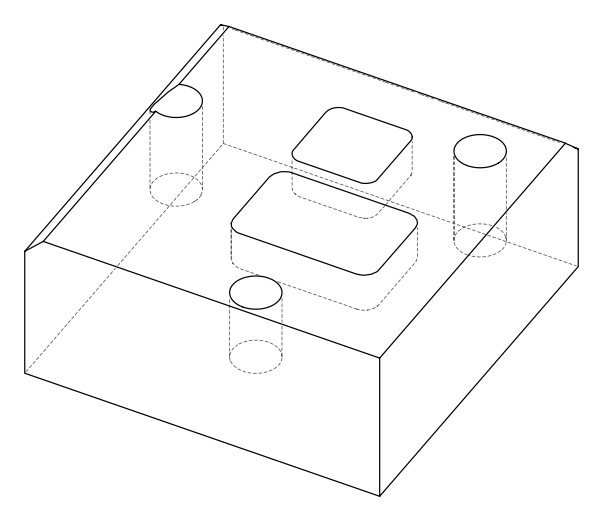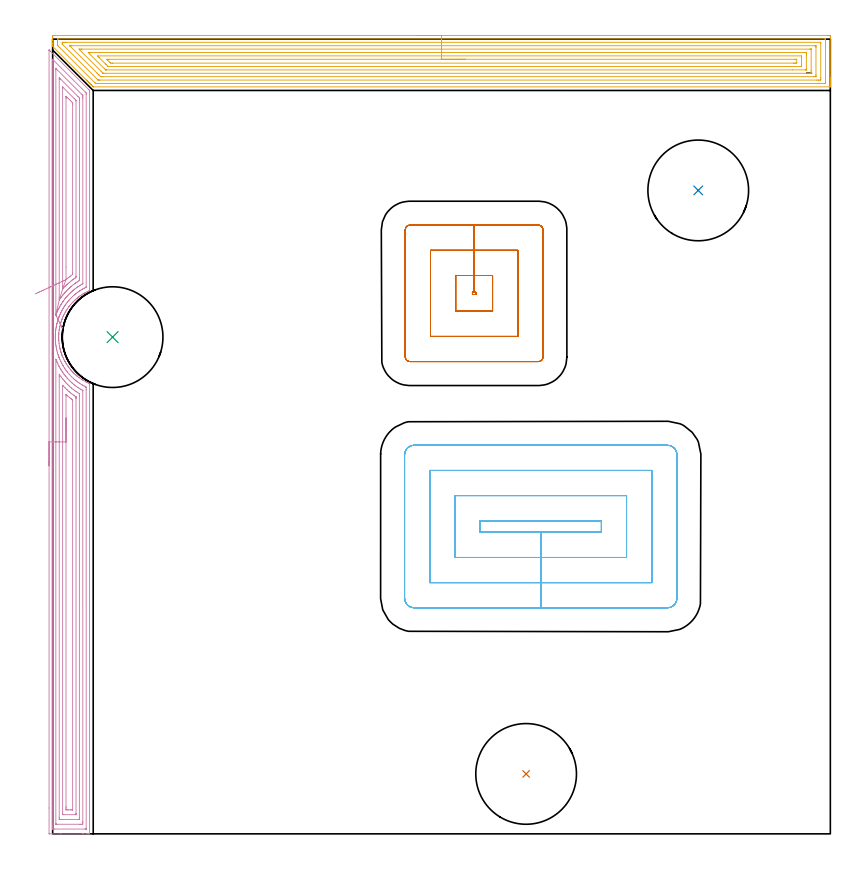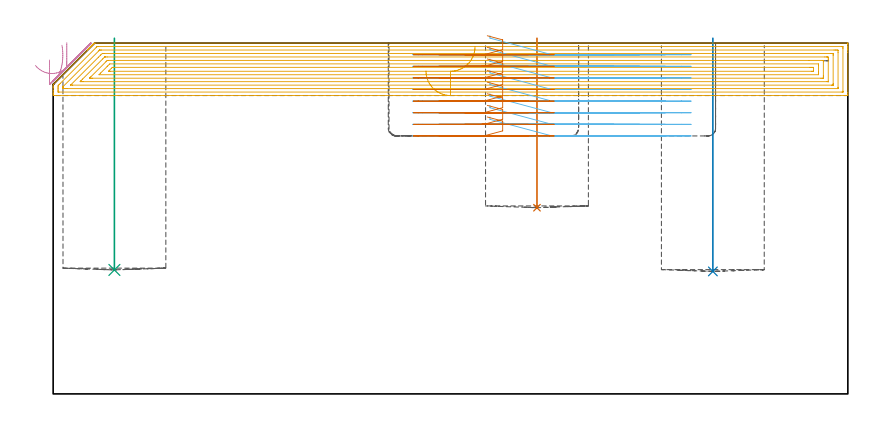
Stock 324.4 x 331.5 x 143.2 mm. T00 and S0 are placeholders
(PLAN: 7 operations, 2 tool changes, 62 min)
(1 INDEXABLE_INSERT_DRILL_BLIND_HOLE_FROM_SOLID | STEP1POCKET | NXT0302_036 | 0.28 min | 92387 mm3)
(2 INDEXABLE_INSERT_DRILL_BLIND_HOLE_FROM_SOLID_1 | STEP1POCKET_1 | NXT0302_036 | 0.38 min | 128392 mm3)
(3 INDEXABLE_INSERT_DRILL_BLIND_HOLE_FROM_SOLID_2 | STEP1POCKET_2 | NXT0302_036 | 0.38 min | 127568 mm3)
(4 AREA_MILL | FG_CHAMFER_SURFACE | UGT0205_001 | 15.07 min | 45269 mm3)
(5 AREA_MILL_1 | FG_CHAMFER_SURFACE_1 | UGT0205_001 | 20.67 min | 72187 mm3)
(6 MILL_RECTANGULAR_POCKET | POCKET_RECTANGULAR_STRAIGHT | UGT0201_095 | Follow Part, ap 5, ae 75% | 16.56 min | 437265 mm3)
(7 MILL_RECTANGULAR_POCKET_1 | POCKET_RECTANGULAR_STRAIGHT_1 | UGT0201_095 | Follow Part, ap 5, ae 75% | 8.64 min | 220318 mm3)
(TOOL NXT0302_036 | Index. Insert Drill 42mm [880-D4200L50-05] | D42 PA176 FL210 Z2)
(TOOL UGT0205_001 | Chamfer Mill 20 x 3 x 45 deg. | D20 FL50 Z2)
(TOOL UGT0201_095 | End mill 20 mm | D20 R3 FL38 Z4)
(OP 1 INDEXABLE_INSERT_DRILL_BLIND_HOLE_FROM_SOLID)
G17 G21 G94 G90
T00 M6
G54
G17 G0 G90 X197.5 Y25. S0 M3
G43 Z153.2 H1
G94 G81 G98 Z76. F250. R145.2
G80
M5
M2
(OP 2 INDEXABLE_INSERT_DRILL_BLIND_HOLE_FROM_SOLID_1)
G17 G21 G94 G90
T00 M6
G54
G17 G0 G90 X269.3 Y268.4 S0 M3
G43 Z153.2 H1
G94 G81 G98 Z50. F250. R145.2
G80
M5
M2
(OP 3 INDEXABLE_INSERT_DRILL_BLIND_HOLE_FROM_SOLID_2)
G17 G21 G94 G90
T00 M6
G54
G17 G0 G90 X25. Y207.2 S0 M3
G43 Z153.2 H1
G94 G81 G98 Z50.6 F250. R145.2
G80
M5
M2
(OP 4 AREA_MILL)
G17 G21 G94 G90
T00 M6
G54
G17 G0 G90 X-1.5 Y153.5 S1061 M3
G43 Z153.2 H0
Z136.3
G94 G1 Y153.538 Z135.429 F250.
Y153.652 Z134.564
Y153.841 Z133.712
Y154.103 Z132.88
Y154.437 Z132.074
Y154.84 Z131.3
Y155.308 Z130.564
Y155.84 Z129.872
Y156.429 Z129.229
Y157.072 Z128.64
Y157.764 Z128.109
Y158.5 Z127.64
Y159.274 Z127.237
Y160.08 Z126.903
Y160.912 Z126.641
Y161.764 Z126.452
Y162.628 Z126.338
Y163.5 Z126.3
Y326.724
X-1.498 Y326.988 Z126.302
X-1.496 Y326.99 Z126.303
X-1.488 Y326.988 Z126.312
X-1.344 Y326.844 Z126.456
X-1.009 Y326.511 Z126.787
X15.174 Y310.327 Z142.972
X15.351 Y310.15 Z143.149
X15.361 Y310.139 Z143.159
X15.397 Y310.1 Z143.188
X15.4 Y309.434 Z143.2
Y226.872
X15.395 Y226.582 Z143.191
X15.366 Y226.56 Z143.162
X15.351 Y226.553 Z143.147
X15.066 Y226.426 Z142.864
X14.909 Y226.355 Z142.705
X14.83 Y226.319 Z142.628
X14.61 Y226.221 Z142.409
X14.359 Y226.103 Z142.159
X13.732 Y225.778 Z141.527
X13.582 Y225.696 Z141.376
X13.39 Y225.591 Z141.189
X13.284 Y225.533 Z141.084
X13.14 Y225.453 Z140.936
X13.04 Y225.399 Z140.839
X12.85 Y225.294 Z140.649
X12.698 Y225.205 Z140.496
X12.655 Y225.178 Z140.454
X11.97 Y224.742 Z139.769
X11.376 Y224.343 Z139.175
X11.333 Y224.315 Z139.133
X11.077 Y224.126 Z138.874
X10.976 Y224.048 Z138.771
X10.782 Y223.901 Z138.577
X10.649 Y223.8 Z138.446
X10.582 Y223.748 Z138.38
X10.487 Y223.673 Z138.283
X10.355 Y223.571 Z138.155
X10.21 Y223.457 Z138.01
X10.045 Y223.315 Z137.841
X9.745 Y223.062 Z137.545
X9.33 Y222.696 Z137.129
X9.148 Y222.526 Z136.947
X8.452 Y221.841 Z136.248
X8.251 Y221.632 Z136.047
X7.571 Y220.88 Z135.369
X7.449 Y220.737 Z135.248
X7.087 Y220.293 Z134.886
X6.95 Y220.117 Z134.748
X6.733 Y219.843 Z134.533
X6.691 Y219.786 Z134.491
X6.101 Y218.949 Z133.9
X5.811 Y218.51 Z133.61
X5.528 Y218.054 Z133.327
X5.369 Y217.784 Z133.169
X5.267 Y217.609 Z133.065
X5.015 Y217.16 Z132.813
X4.959 Y217.054 Z132.756
X4.931 Y217.002 Z132.729
X4.718 Y216.576 Z132.518
X4.565 Y216.266 Z132.362
X4.517 Y216.161 Z132.313
X4.356 Y215.819 Z132.155
X4.158 Y215.371 Z131.957
X4.051 Y215.111 Z131.85
X4.002 Y214.982 Z131.8
X3.943 Y214.822 Z131.738
X3.862 Y214.61 Z131.658
X3.812 Y214.477 Z131.607
X3.778 Y214.376 Z131.572
X3.708 Y214.178 Z131.507
X3.623 Y213.93 Z131.421
X3.503 Y213.583 Z131.302
X3.413 Y213.282 Z131.212
X3.339 Y213.038 Z131.139
X3.237 Y212.688 Z131.032
X3.211 Y212.591 Z131.004
X3.172 Y212.456 Z130.968
X3.018 Y211.794 Z130.816
X2.96 Y211.508 Z130.76
X2.911 Y211.252 Z130.707
X2.872 Y211.059 Z130.67
X2.839 Y210.899 Z130.638
X2.756 Y210.36 Z130.552
X2.731 Y210.208 Z130.529
X2.699 Y210.005 Z130.497
X2.597 Y209.111 Z130.394
X2.564 Y208.575 Z130.351
X2.545 Y208.339 Z130.339
X2.536 Y208.217 Z130.332
X2.535 Y208.179 Z130.331
X2.529 Y207.907 Z130.32
X2.525 Y207.682 Z130.31
X2.511 Y207.322 Z130.304
X2.513 Y207.188 Z130.306
X2.515 Y207.124 Z130.304
X2.517 Y207.044 Z130.303
X2.521 Y206.789 Z130.308
X2.523 Y206.63 Z130.314
X2.525 Y206.428 Z130.321
X2.55 Y206.034 Z130.341
X2.56 Y205.897 Z130.347
X2.578 Y205.534 Z130.374
X2.666 Y204.639 Z130.463
X2.798 Y203.745 Z130.595
X2.967 Y202.851 Z130.764
X3.086 Y202.327 Z130.881
X3.108 Y202.223 Z130.906
X3.118 Y202.175 Z130.917
X3.167 Y201.956 Z130.967
X3.43 Y201.062 Z131.226
X3.455 Y200.988 Z131.249
X3.53 Y200.751 Z131.327
X3.599 Y200.541 Z131.395
X3.671 Y200.317 Z131.468
X3.719 Y200.168 Z131.517
X3.881 Y199.727 Z131.677
X3.912 Y199.649 Z131.707
X3.989 Y199.447 Z131.788
X4.002 Y199.411 Z131.802
X4.058 Y199.273 Z131.855
X4.331 Y198.654 Z132.13
X4.454 Y198.379 Z132.251
X4.601 Y198.074 Z132.4
X4.887 Y197.485 Z132.685
X4.922 Y197.417 Z132.719
X4.932 Y197.398 Z132.729
X5.102 Y197.091 Z132.902
X5.169 Y196.971 Z132.969
X5.383 Y196.59 Z133.181
X5.593 Y196.238 Z133.392
X5.812 Y195.888 Z133.609
X5.937 Y195.696 Z133.734
X6.361 Y195.085 Z134.158
X6.555 Y194.802 Z134.355
X6.655 Y194.668 Z134.452
X6.691 Y194.618 Z134.489
X6.979 Y194.25 Z134.778
X7.249 Y193.907 Z135.047
X7.57 Y193.521 Z135.369
X7.677 Y193.401 Z135.477
X7.7 Y193.374 Z135.5
X7.834 Y193.225 Z135.63
X8.033 Y193. Z135.832
X8.129 Y192.9 Z135.925
X8.217 Y192.806 Z136.016
X8.342 Y192.673 Z136.141
X8.424 Y192.589 Z136.22
X8.451 Y192.559 Z136.248
X8.501 Y192.508 Z136.3
X8.641 Y192.368 Z136.44
X8.719 Y192.291 Z136.515
X8.798 Y192.211 Z136.596
X8.89 Y192.119 Z136.688
X9.33 Y191.707 Z137.129
X9.433 Y191.616 Z137.231
X9.603 Y191.466 Z137.399
X9.767 Y191.318 Z137.567
X9.873 Y191.224 Z137.672
X9.927 Y191.18 Z137.726
X10.045 Y191.084 Z137.841
X10.121 Y191.021 Z137.92
X10.21 Y190.947 Z138.009
X10.998 Y190.33 Z138.798
X11.09 Y190.264 Z138.889
X11.97 Y189.655 Z139.769
X12.19 Y189.511 Z139.989
X12.305 Y189.436 Z140.104
X12.576 Y189.268 Z140.376
X12.85 Y189.107 Z140.649
X13.73 Y188.616 Z141.53
X13.87 Y188.541 Z141.669
X14.024 Y188.464 Z141.824
X14.239 Y188.357 Z142.038
X14.467 Y188.249 Z142.264
X14.61 Y188.18 Z142.409
X14.909 Y188.046 Z142.709
X15.201 Y187.915 Z142.997
X15.387 Y187.822 Z143.176
X15.395 Y187.748 Z143.185
X15.398 Y187.252 Z143.196
X15.4 Y0.161 Z143.2
X15.397 Y0.009 Z143.188
X15.383 Y0.007 Z143.174
X15.046 Y0. Z142.846
X14.661 Z142.46
X14.024 Z141.819
X12.822 Z140.619
X12.256 Z140.05
X3.413 Z131.21
X-1.292 Y0.001 Z126.505
X-1.492 Y0.01 Z126.306
X-1.499 Y0.209 Z126.299
X-1.5 Y10.788 Z126.3
Y163.5
X-0.086 Z127.714
Y322.823
X-0.083 Y323.002 Z127.717
X-0.081 Y323.09 Z127.719
X-0.079 Y323.117 Z127.721
X-0.054 Y323.095 Z127.746
X0.026 Y323.02 Z127.826
X0.227 Y322.823 Z128.027
X13.616 Y309.434 Z141.416
X13.775 Y309.271 Z141.575
X13.903 Y309.138 Z141.703
X13.979 Y309.056 Z141.779
X13.986 Y308.542 Z141.786
X13.985 Y228.25 Z141.785
X13.979 Y228.057 Z141.779
X13.93 Y228.02 Z141.73
X13.735 Y227.914 Z141.535
X13.539 Y227.809 Z141.339
X13.14 Y227.596 Z140.94
X12.96 Y227.5 Z140.76
X12.628 Y227.318 Z140.428
X12.39 Y227.183 Z140.19
X12.256 Y227.104 Z140.056
X11.839 Y226.846 Z139.639
X11.372 Y226.552 Z139.172
X11.295 Y226.503 Z139.095
X11.18 Y226.426 Z138.98
X10.77 Y226.141 Z138.57
X10.487 Y225.94 Z138.287
X10.254 Y225.768 Z138.054
X9.943 Y225.533 Z137.743
X9.752 Y225.383 Z137.552
X9.603 Y225.262 Z137.403
X9.266 Y224.981 Z137.066
X8.864 Y224.641 Z136.664
X8.786 Y224.572 Z136.586
X8.719 Y224.51 Z136.519
X8.327 Y224.143 Z136.127
X7.86 Y223.696 Z135.66
X7.834 Y223.67 Z135.634
X7.437 Y223.257 Z135.237
X7.061 Y222.856 Z134.861
X7.008 Y222.797 Z134.808
X6.95 Y222.731 Z134.75
X6.595 Y222.322 Z134.395
X6.293 Y221.963 Z134.093
X6.19 Y221.837 Z133.99
X6.066 Y221.68 Z133.866
X5.803 Y221.336 Z133.603
X5.604 Y221.07 Z133.404
X5.427 Y220.823 Z133.227
X5.181 Y220.475 Z132.981
X5.061 Y220.299 Z132.861
X4.98 Y220.178 Z132.78
X4.713 Y219.758 Z132.513
X4.418 Y219.285 Z132.218
X4.297 Y219.084 Z132.097
X4.047 Y218.645 Z131.847
X3.908 Y218.393 Z131.708
X3.738 Y218.065 Z131.538
X3.45 Y217.5 Z131.25
X3.413 Y217.425 Z131.213
X3.157 Y216.866 Z130.957
X3.042 Y216.608 Z130.842
X2.888 Y216.244 Z130.688
X2.676 Y215.715 Z130.476
X2.651 Y215.653 Z130.451
X2.635 Y215.608 Z130.435
X2.529 Y215.319 Z130.329
X2.402 Y214.951 Z130.202
X2.359 Y214.822 Z130.159
X2.183 Y214.279 Z129.983
X2.076 Y213.93 Z129.876
X1.977 Y213.594 Z129.777
X1.821 Y213.037 Z129.621
X1.8 Y212.959 Z129.6
X1.785 Y212.895 Z129.585
X1.644 Y212.276 Z129.444
X1.622 Y212.167 Z129.422
X1.618 Y212.145 Z129.418
X1.479 Y211.419 Z129.279
X1.45 Y211.252 Z129.25
X1.356 Y210.651 Z129.156
X1.313 Y210.36 Z129.113
X1.254 Y209.861 Z129.054
X1.211 Y209.467 Z129.011
X1.177 Y209.047 Z128.977
X1.144 Y208.575 Z128.944
X1.125 Y208.206 Z128.925
X1.108 Y207.682 Z128.908
X1.1 Y207.339 Z128.9
X1.107 Y206.789 Z128.907
X1.115 Y206.431 Z128.915
X1.141 Y205.897 Z128.941
X1.166 Y205.487 Z128.966
X1.207 Y205.004 Z129.007
X1.257 Y204.502 Z129.057
X1.305 Y204.112 Z129.105
X1.397 Y203.468 Z129.197
X1.439 Y203.219 Z129.239
X1.591 Y202.38 Z129.391
X1.602 Y202.327 Z129.402
X1.644 Y202.13 Z129.444
X1.808 Y201.434 Z129.608
X1.961 Y200.861 Z129.761
X2. Y200.721 Z129.8
X2.053 Y200.541 Z129.853
X2.237 Y199.943 Z130.037
X2.334 Y199.649 Z130.134
X2.529 Y199.072 Z130.329
X2.612 Y198.84 Z130.412
X2.625 Y198.805 Z130.425
X2.643 Y198.756 Z130.443
X2.72 Y198.563 Z130.52
X3.02 Y197.864 Z130.82
X3.428 Y196.956 Z131.228
X3.874 Y196.079 Z131.674
X4.297 Y195.311 Z132.097
X4.37 Y195.186 Z132.17
X4.481 Y195. Z132.281
X4.936 Y194.293 Z132.736
X5.181 Y193.934 Z132.981
X5.556 Y193.401 Z133.356
X6.066 Y192.725 Z133.866
X6.159 Y192.603 Z133.959
X6.186 Y192.569 Z133.986
X6.235 Y192.508 Z134.035
X6.95 Y191.663 Z134.75
X6.972 Y191.638 Z134.772
X6.992 Y191.616 Z134.792
X7.834 Y190.725 Z135.634
X8.738 Y189.871 Z136.538
X8.784 Y189.831 Z136.584
X9.225 Y189.455 Z137.025
X9.603 Y189.145 Z137.403
X9.861 Y188.938 Z137.661
X10.487 Y188.465 Z138.287
X11.079 Y188.046 Z138.879
X11.253 Y187.926 Z139.053
X11.372 Y187.848 Z139.172
X11.919 Y187.493 Z139.719
X12.256 Y187.295 Z140.056
X12.501 Y187.153 Z140.301
X13.14 Y186.805 Z140.94
X13.861 Y186.425 Z141.661
X13.921 Y186.387 Z141.721
X13.976 Y186.309 Z141.776
X13.977 Y186.26 Z141.777
X13.983 Y185.41 Z141.783
X13.985 Y2.179 Z141.785
X13.984 Y2.072 Z141.784
X13.981 Y2.02 Z141.781
X13.98 Y2.014 Z141.78
X13.968 Y2.01 Z141.768
X13.917 Y2.006 Z141.717
X13.528 Y2.001 Z141.328
X0.76 Y2. Z128.56
X0.263 Y2.001 Z128.063
X0.034 Y2.006 Z127.834
X-0.067 Y2.01 Z127.733
X-0.084 Y2.351 Z127.716
X-0.085 Y2.392 Z127.715
X-0.086 Y3.246 Z127.714
Y163.5
X1.329 Z129.129
Y197.9
X1.33 Y197.934 Z129.13
X1.332 Y197.96 Z129.132
X1.333 Y197.962 Z129.133
X1.337 Y197.956 Z129.137
X1.363 Y197.898 Z129.163
X1.377 Y197.864 Z129.177
X1.644 Y197.207 Z129.444
X1.743 Y196.971 Z129.543
X1.818 Y196.796 Z129.618
X2.152 Y196.079 Z129.952
X2.529 Y195.291 Z130.329
X2.58 Y195.186 Z130.38
X2.634 Y195.08 Z130.434
X3.07 Y194.293 Z130.87
X3.413 Y193.703 Z131.213
X3.598 Y193.401 Z131.398
X3.924 Y192.885 Z131.724
X4.185 Y192.508 Z131.985
X4.297 Y192.349 Z132.097
X4.602 Y191.925 Z132.402
X4.834 Y191.616 Z132.634
X5.181 Y191.169 Z132.981
X5.547 Y190.723 Z133.347
X6.066 Y190.114 Z133.866
X6.324 Y189.831 Z134.124
X6.95 Y189.174 Z134.75
X7.184 Y188.938 Z134.984
X7.834 Y188.327 Z135.634
X8.144 Y188.046 Z135.944
X8.719 Y187.56 Z136.519
X9.225 Y187.153 Z137.025
X9.603 Y186.868 Z137.403
X10.441 Y186.26 Z138.241
X10.487 Y186.228 Z138.287
X10.589 Y186.158 Z138.389
X11.372 Y185.658 Z139.172
X11.852 Y185.368 Z139.652
X12.256 Y185.138 Z140.056
X12.44 Y185.032 Z140.24
X12.549 Y184.966 Z140.349
X12.56 Y184.958 Z140.36
X12.563 Y184.936 Z140.363
X12.566 Y184.881 Z140.366
X12.568 Y184.791 Z140.368
X12.571 Y5.07 Z140.371
X12.57 Y4.752 Z140.37
X12.566 Y4.177 Z140.366
X12.564 Y4.027 Z140.364
X12.423 Y4.009 Z140.223
X12.256 Y4.005 Z140.056
X11.547 Y4. Z139.347
X11.372 Z139.172
X1.82 Z129.62
X1.644 Y4.002 Z129.444
X1.469 Y4.005 Z129.269
X1.353 Y4.01 Z129.153
X1.335 Y4.018 Z129.135
X1.333 Y4.034 Z129.133
X1.33 Y4.071 Z129.13
X1.329 Y4.177 Z129.129
Y163.5
X2.743 Z130.543
Y190.723
X2.746 Y191.396 Z130.546
X2.75 Y191.616 Z130.55
X2.756 Y191.716 Z130.556
X3.516 Y190.619 Z131.316
X4.118 Y189.831 Z131.918
X4.297 Y189.605 Z132.097
X4.851 Y188.938 Z132.651
X5.181 Y188.553 Z132.981
X5.651 Y188.046 Z133.451
X6.066 Y187.612 Z133.866
X6.529 Y187.153 Z134.329
X6.95 Y186.757 Z134.75
X7.499 Y186.26 Z135.299
X7.834 Y185.978 Z135.634
X8.582 Y185.368 Z136.382
X8.719 Y185.263 Z136.519
X9.123 Y184.96 Z136.923
X9.603 Y184.619 Z137.403
X9.807 Y184.475 Z137.607
X10.487 Y184.022 Z138.287
X11.148 Y183.583 Z138.948
X11.153 Y182.911 Z138.953
X11.154 Y182.69 Z138.954
X11.157 Y6.855 Z138.957
X11.156 Y6.18 Z138.956
X11.153 Y6.082 Z138.953
X11.15 Y6.026 Z138.95
X11.144 Y6.01 Z138.944
X11.122 Y6.008 Z138.922
X10.911 Y6.004 Z138.711
X10.487 Y6. Z138.287
X10.45 Z138.25
X3.375 Z131.175
X2.98 Y6.006 Z130.78
X2.783 Y6.01 Z130.583
X2.749 Y6.018 Z130.549
X2.747 Y6.051 Z130.547
X2.745 Y6.107 Z130.545
X2.743 Y6.639 Z130.543
Y6.855
Y163.5
X4.157 Z131.957
Y186.543
X4.16 Y186.826 Z131.96
X4.164 Y187.015 Z131.964
X4.168 Y187.121 Z131.968
X4.191 Y187.097 Z131.991
X4.297 Y186.984 Z132.097
X4.975 Y186.26 Z132.775
X5.181 Y186.05 Z132.981
X5.869 Y185.368 Z133.669
X6.066 Y185.184 Z133.866
X6.848 Y184.475 Z134.648
X6.95 Y184.389 Z134.75
X7.429 Y183.992 Z135.229
X7.834 Y183.668 Z135.634
X7.943 Y183.583 Z135.743
X8.719 Y183.016 Z136.519
X9.172 Y182.69 Z136.972
X9.603 Y182.397 Z137.403
X9.679 Y182.342 Z137.479
X9.718 Y182.312 Z137.518
X9.733 Y182.289 Z137.533
X9.735 Y182.214 Z137.535
X9.739 Y181.936 Z137.539
X9.74 Y181.798 Z137.54
Y181.659
X9.743 Y8.499 Z137.543
X9.741 Y8.357 Z137.541
X9.737 Y8.075 Z137.537
X9.735 Y8.009 Z137.535
X9.721 Y8.006 Z137.521
X9.682 Y8.003 Z137.482
X9.603 Y8.001 Z137.403
X9.353 Y8. Z137.153
X4.297 Y8.001 Z132.097
X4.207 Y8.003 Z132.007
X4.181 Y8.006 Z131.981
X4.171 Y8.009 Z131.971
X4.164 Y8.029 Z131.964
X4.161 Y8.216 Z131.961
X4.158 Y8.499 Z131.958
X4.157 Y163.5 Z131.957
X5.571 Z133.371
Y182.69
X5.573 Y183.188 Z133.373
X5.575 Y183.221 Z133.375
X5.576 Y183.227 Z133.376
X5.609 Y183.204 Z133.409
X6.203 Y182.69 Z134.003
X6.95 Y182.084 Z134.75
X7.31 Y181.798 Z135.11
X7.834 Y181.406 Z135.634
X8.12 Y181.193 Z135.92
X8.301 Y181.055 Z136.101
X8.32 Y181.038 Z136.12
X8.322 Y181.019 Z136.122
X8.325 Y180.976 Z136.125
X8.326 Y180.905 Z136.126
X8.328 Y10.176 Z136.128
X8.327 Y10.051 Z136.127
X8.325 Y10.021 Z136.125
X8.322 Y10.012 Z136.122
X8.314 Y10.009 Z136.114
X8.253 Y10.002 Z136.053
X7.834 Y10.001 Z135.634
X7.371 Y10. Z135.171
X6.487 Z134.287
X6.066 Y10.001 Z133.866
X5.599 Y10.004 Z133.399
X5.58 Y10.01 Z133.38
X5.577 Y10.026 Z133.377
X5.573 Y10.425 Z133.373
X5.571 Y10.924 Z133.371
Y11.318
Y163.5
Y164.372 Z133.409
Y165.236 Z133.523
Y166.088 Z133.712
Y166.92 Z133.974
Y167.726 Z134.308
Y168.5 Z134.711
Y169.236 Z135.18
Y169.928 Z135.711
Y170.571 Z136.3
Y171.16 Z136.943
Y171.692 Z137.635
Y172.16 Z138.371
Y172.563 Z139.145
Y172.897 Z139.951
Y173.159 Z140.783
Y173.348 Z141.635
Y173.462 Z142.5
Y173.5 Z143.371
G0 X3.588 Y211.781 Z142.3
G1 X3.725 Y211.499 Z141.486
X3.831 Y211.281 Z140.648
X3.904 Y211.13 Z139.792
X3.944 Y211.047 Z138.924
X3.952 Y211.032 Z138.052
X3.926 Y211.086 Z137.182
X3.867 Y211.207 Z136.32
X3.775 Y211.396 Z135.473
X3.652 Y211.65 Z134.648
X3.497 Y211.968 Z133.85
X3.313 Y212.348 Z133.087
X3.101 Y212.786 Z132.362
X2.861 Y213.279 Z131.684
X2.597 Y213.823 Z131.055
X2.31 Y214.414 Z130.482
X2.002 Y215.049 Z129.968
X1.676 Y215.721 Z129.517
X1.334 Y216.426 Z129.134
X1.332 Y216.429 Z129.132
X1.33 Y216.501 Z129.13
X1.329 Y216.608 Z129.129
Y216.666
Y318.678
X1.333 Y319.252 Z129.133
Y319.253
X1.344 Y319.252 Z129.144
X1.644 Y318.955 Z129.444
X12.256 Y308.345 Z140.056
X12.428 Y308.17 Z140.228
X12.513 Y308.081 Z140.313
X12.553 Y308.036 Z140.353
X12.565 Y308.007 Z140.365
X12.566 Y307.967 Z140.366
X12.57 Y307.649 Z140.37
X12.571 Y307.331 Z140.371
Y306.757
Y229.678
X12.569 Y229.571 Z140.369
X12.566 Y229.487 Z140.366
X12.563 Y229.439 Z140.363
X12.156 Y229.205 Z139.956
X11.974 Y229.103 Z139.774
X11.595 Y228.878 Z139.395
X11.372 Y228.741 Z139.172
X11.048 Y228.537 Z138.848
X10.541 Y228.211 Z138.341
X10.509 Y228.189 Z138.309
X10.487 Y228.174 Z138.287
X9.989 Y227.822 Z137.789
X9.603 Y227.543 Z137.403
X9.475 Y227.448 Z137.275
X9.304 Y227.318 Z137.104
X8.977 Y227.057 Z136.777
X8.719 Y226.848 Z136.519
X8.49 Y226.657 Z136.29
X8.218 Y226.426 Z136.018
X8.014 Y226.245 Z135.814
X7.834 Y226.082 Z135.634
X7.552 Y225.818 Z135.352
X7.253 Y225.533 Z135.053
X7.1 Y225.382 Z134.9
X6.95 Y225.232 Z134.75
X6.661 Y224.933 Z134.461
X6.383 Y224.641 Z134.183
X6.23 Y224.474 Z134.03
X6.066 Y224.291 Z133.866
X5.813 Y224.003 Z133.613
X5.593 Y223.748 Z133.393
X5.406 Y223.521 Z133.206
X5.181 Y223.244 Z132.981
X5.011 Y223.028 Z132.811
X4.878 Y222.856 Z132.678
X4.631 Y222.518 Z132.431
X4.297 Y222.055 Z132.097
X4.259 Y222.001 Z132.059
X4.233 Y221.963 Z132.033
X3.903 Y221.468 Z131.703
X3.64 Y221.07 Z131.44
X3.552 Y220.93 Z131.352
X3.413 Y220.704 Z131.213
X3.218 Y220.375 Z131.018
X3.104 Y220.178 Z130.904
X2.897 Y219.806 Z130.697
X2.611 Y219.285 Z130.411
X2.582 Y219.231 Z130.382
X2.529 Y219.125 Z130.329
X2.289 Y218.635 Z130.089
X2.173 Y218.393 Z129.973
X2.005 Y218.028 Z129.805
X1.767 Y217.5 Z129.567
X1.73 Y217.414 Z129.53
X1.644 Y217.21 Z129.444
X1.353 Y216.464 Z129.153
X1.336 Y216.428 Z129.136
X1.334 Y216.426 Z129.134
X2.768 Y222.703 Z130.568
X2.75 Y222.856 Z130.55
X2.747 Y223.067 Z130.547
X2.743 Y223.531 Z130.543
Y223.748
Y314.79
X2.747 Y315.317 Z130.547
X2.75 Y315.372 Z130.55
X2.754 Y315.386 Z130.554
X2.794 Y315.349 Z130.594
X2.982 Y315.166 Z130.782
X3.362 Y314.79 Z131.162
X10.502 Y307.649 Z138.302
X11.15 Y306.98 Z138.95
X11.153 Y306.757 Z138.953
X11.157 Y306.081 Z138.957
Y231.781
X11.156 Y231.106 Z138.956
X11.153 Y230.889 Z138.953
X11.15 Y230.81 Z138.95
X11.066 Y230.75 Z138.866
X10.937 Y230.663 Z138.737
X10.258 Y230.227 Z138.058
X9.904 Y229.996 Z137.704
X9.725 Y229.873 Z137.525
X9.603 Y229.788 Z137.403
X9.207 Y229.503 Z137.007
X8.664 Y229.103 Z136.464
X8.202 Y228.732 Z136.002
X7.834 Y228.433 Z135.634
X7.714 Y228.333 Z135.514
X7.571 Y228.211 Z135.371
X7.241 Y227.918 Z135.041
X6.95 Y227.656 Z134.75
X6.776 Y227.494 Z134.576
X6.591 Y227.318 Z134.391
X6.325 Y227.056 Z134.125
X6.066 Y226.797 Z133.866
X5.883 Y226.61 Z133.683
X5.706 Y226.426 Z133.506
X5.453 Y226.152 Z133.253
X5.181 Y225.853 Z132.981
X5.032 Y225.685 Z132.832
X4.899 Y225.533 Z132.699
X4.623 Y225.204 Z132.423
X4.297 Y224.809 Z132.097
X4.222 Y224.716 Z132.022
X4.163 Y224.641 Z131.963
X3.839 Y224.211 Z131.639
X3.495 Y223.748 Z131.295
X3.46 Y223.7 Z131.26
X2.832 Y222.791 Z130.632
X2.768 Y222.703 Z130.568
X4.163 Y227.294 Z131.963
X4.161 Y227.318 Z131.961
X4.158 Y227.407 Z131.958
X4.157 Y227.46 Z131.957
Y228.211
Y311.219
X4.158 Y311.359 Z131.958
X4.162 Y311.502 Z131.962
X4.164 Y311.525 Z131.964
X4.185 Y311.508 Z131.985
X4.235 Y311.463 Z132.035
X4.297 Y311.404 Z132.097
X8.945 Y306.757 Z136.745
X9.603 Y306.091 Z137.403
X9.715 Y305.974 Z137.515
X9.736 Y305.944 Z137.536
X9.739 Y305.911 Z137.539
X9.741 Y305.864 Z137.541
X9.743 Y305.723 Z137.543
X9.742 Y232.533 Z137.542
X9.741 Y232.391 Z137.541
X9.736 Y232.114 Z137.536
X9.603 Y232.015 Z137.403
X9.467 Y231.918 Z137.267
X9.266 Y231.781 Z137.066
X8.942 Y231.556 Z136.742
X8.719 Y231.397 Z136.519
X8.426 Y231.184 Z136.226
X8.027 Y230.889 Z135.827
X7.918 Y230.804 Z135.718
X7.834 Y230.738 Z135.634
X7.427 Y230.408 Z135.227
X6.95 Y230.018 Z134.75
X6.468 Y229.59 Z134.268
X6.066 Y229.23 Z133.866
X6. Y229.17 Z133.8
X5.931 Y229.103 Z133.731
X5.552 Y228.73 Z133.352
X5.181 Y228.363 Z132.981
X5.106 Y228.287 Z132.906
X5.032 Y228.211 Z132.832
X4.207 Y227.318 Z132.007
X4.184 Y227.302 Z131.984
X4.163 Y227.294 Z131.963
X5.579 Y231.179 Z133.379
X5.577 Y231.182 Z133.377
X5.574 Y231.215 Z133.374
X5.572 Y231.27 Z133.372
X5.571 Y236.443 Z133.371
X5.572 Y306.757 Z133.372
X5.573 Y307.254 Z133.373
X5.578 Y307.649 Z133.378
X5.579 Y307.662 Z133.379
X5.598 Y307.649 Z133.398
X6.066 Y307.186 Z133.866
X6.496 Y306.757 Z134.296
X6.95 Y306.302 Z134.75
X7.388 Y305.864 Z135.188
X7.834 Y305.415 Z135.634
X8.271 Y304.971 Z136.071
X8.322 Y304.904 Z136.122
X8.324 Y304.846 Z136.124
X8.327 Y304.722 Z136.127
X8.328 Y304.473 Z136.128
Y233.96
X8.326 Y233.566 Z136.126
X8.324 Y233.442 Z136.124
X8.322 Y233.384 Z136.122
X8.287 Y233.344 Z136.087
X7.389 Y232.674 Z135.189
X7.142 Y232.48 Z134.942
X6.95 Y232.328 Z134.75
X6.65 Y232.084 Z134.45
X6.281 Y231.781 Z134.081
X6.164 Y231.682 Z133.964
X6.066 Y231.596 Z133.866
X5.69 Y231.268 Z133.49
X5.628 Y231.215 Z133.428
X5.588 Y231.184 Z133.388
X5.579 Y231.179 Z133.379
X4.97 Y230.898 Z132.821
X4.319 Y230.596 Z132.324
X3.632 Y230.278 Z131.892
X2.913 Y229.945 Z131.527
X2.167 Y229.6 Z131.233
X1.402 Y229.246 Z131.011
X0.621 Y228.885 Z130.863
X-0.168 Y228.52 Z130.792
X-0.959 Y228.153 Z130.796
X-1.748 Y227.788 Z130.876
X-2.527 Y227.428 Z131.032
X-3.29 Y227.074 Z131.262
X-4.033 Y226.73 Z131.564
X-4.749 Y226.399 Z131.936
X-5.433 Y226.083 Z132.376
X-6.079 Y225.783 Z132.88
X-6.683 Y225.504 Z133.444
X-7.24 Y225.246 Z134.064
G0 Z153.2
M5
M2
(OP 5 AREA_MILL_1)
G17 G21 G94 G90
T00 M6
G54
G17 G0 G90 X152.2 Y333. S1061 M3
G43 Z153.2 H0
Z131.8
G94 G1 X152.238 Z130.928 F250.
X152.352 Z130.063
X152.541 Z129.212
X152.803 Z128.38
X153.137 Z127.574
X153.54 Z126.8
X154.009 Z126.064
X154.54 Z125.372
X155.129 Z124.729
X155.772 Z124.139
X156.464 Z123.608
X157.2 Z123.14
X157.974 Z122.737
X158.78 Z122.403
X159.612 Z122.141
X160.464 Z121.952
X161.328 Z121.838
X162.2 Z121.8
X323.273
X323.79 Y332.999 Z121.801
X324.302 Y332.995 Z121.803
X324.392 Y332.992 Z121.806
X324.396 Y332.487 Z122.31
X324.4 Y331.882 Z122.915
Y315.375 Z139.42
Y314.77 Z140.024
Y314.209 Z140.588
Y313.885 Z140.912
Y313.323 Z141.473
Y312.999 Z141.796
Y312.35 Z142.449
Y311.975 Z142.824
Y311.626 Z143.165
X324.391 Y311.602 Z143.188
X324.237 Y311.6 Z143.2
X17.126
X16.905 Y311.604 Z143.189
X16.861 Y311.642 Z143.154
X16.763 Y311.735 Z143.062
X16.68 Y311.819 Z142.978
X16.536 Y311.963 Z142.835
X16.385 Y312.113 Z142.682
X16.233 Y312.266 Z142.532
X16.097 Y312.402 Z142.396
X15.942 Y312.556 Z142.239
X15.787 Y312.712 Z142.086
X15.657 Y312.842 Z141.956
X15.499 Y312.999 Z141.796
X15.34 Y313.158 Z141.639
X15.218 Y313.281 Z141.517
X15.056 Y313.442 Z141.353
X14.894 Y313.605 Z141.193
X14.778 Y313.72 Z141.077
X14.613 Y313.885 Z140.91
X14.448 Y314.051 Z140.747
X14.339 Y314.16 Z140.638
X14.17 Y314.327 Z140.467
X14.001 Y314.498 Z140.3
X0.001 Y328.5 Z126.3
X0. Y329.181 Z125.618
Y329.83 Z124.965
Y331.04 Z123.757
Y331.601 Z123.193
Y332.206 Z122.589
X0.003 Y332.487 Z122.308
X0.008 Y332.991 Z121.805
X0.099 Y332.994 Z121.802
X0.61 Y333. Z121.8
X162.2
Y331.586 Z123.214
X322.02
X322.227 Y331.584 Z123.216
X322.329 Y331.582 Z123.218
X322.378 Y331.579 Z123.221
X322.391 Y331.575 Z123.225
X322.393 Y331.558 Z123.242
X322.397 Y331.454 Z123.346
X322.4 Y331.209 Z123.591
X322.399 Y313.885 Z140.915
X322.398 Y313.495 Z141.305
X322.39 Y313.101 Z141.699
X322.379 Y313.021 Z141.779
X322.333 Y313.019 Z141.781
X322.224 Y313.016 Z141.784
X322.005 Y313.014 Z141.786
X18.449
X18.011 Y313.02 Z141.78
X17.959 Y313.021 Z141.779
X17.931 Y313.031 Z141.769
X17.886 Y313.072 Z141.728
X17.745 Y313.207 Z141.593
X17.572 Y313.377 Z141.423
X2.892 Y328.058 Z126.742
X2.395 Y328.557 Z126.243
X2.016 Y328.944 Z125.856
X2.005 Y329.331 Z125.469
X2.001 Y329.83 Z124.97
X2. Y330.222 Z124.578
X2.001 Y330.715 Z124.085
X2.002 Y331.105 Z123.695
X2.01 Y331.5 Z123.3
X2.021 Y331.579 Z123.221
X2.067 Y331.581 Z123.219
X2.176 Y331.584 Z123.216
X2.395 Y331.586 Z123.214
X162.2
Y330.172 Z124.628
X320.219 Y330.171 Z124.629
X320.334 Y330.169 Z124.631
X320.375 Y330.167 Z124.633
X320.39 Y330.166 Z124.634
X320.393 Y330.128 Z124.672
X320.397 Y330.009 Z124.791
X320.399 Y329.83 Z124.97
X320.4 Y329.65 Z125.15
Y315.477 Z139.323
X320.397 Y314.77 Z140.03
X320.394 Y314.597 Z140.203
X320.382 Y314.436 Z140.365
X320.219 Y314.434 Z140.366
X319.67 Y314.43 Z140.37
X319.326 Y314.429 Z140.371
X318.778 Y314.428 Z140.372
X19.702 Y314.429 Z140.371
X19.358 Y314.431 Z140.369
X19.014 Y314.435 Z140.365
X18.974 Y314.437 Z140.363
X18.951 Y314.456 Z140.344
X18.903 Y314.499 Z140.301
X18.81 Y314.589 Z140.211
X18.629 Y314.77 Z140.03
X4.181 Y329.22 Z125.58
X4.034 Y329.375 Z125.425
X4.018 Y329.393 Z125.407
X4.01 Y329.435 Z125.365
X4.004 Y329.531 Z125.269
X4.002 Y329.65 Z125.15
Y329.83 Z124.97
X4.006 Y330.004 Z124.796
X4.018 Y330.165 Z124.635
X4.181 Y330.167 Z124.633
X4.73 Y330.171 Z124.629
X5.074
X5.622 Y330.172 Z124.628
X162.2
Y328.757 Z126.043
X317.729
X318.301 Y328.752 Z126.048
X318.363 Y328.75 Z126.05
X318.39 Y328.741 Z126.059
X318.392 Y328.695 Z126.105
X318.396 Y328.494 Z126.306
X318.4 Y328.091 Z126.709
Y316.542 Z138.258
X318.396 Y316.116 Z138.684
X318.392 Y315.903 Z138.897
X318.39 Y315.855 Z138.945
X318.345 Y315.85 Z138.95
X318.242 Y315.847 Z138.953
X317.541 Y315.843 Z138.957
X317.353
X20.955
X20.251 Y315.848 Z138.952
X20.056 Y315.85 Z138.95
X19.358 Y316.493 Z138.307
X19.308 Y316.542 Z138.258
X18.465 Y317.383 Z137.417
X7.357 Y328.493 Z126.307
X7.164 Y328.69 Z126.11
X7.12 Y328.739 Z126.061
X7.11 Y328.752 Z126.048
X7.118 Y328.753 Z126.047
X7.181 Y328.755 Z126.045
X7.752 Y328.757 Z126.043
X7.94
X162.2
Y327.343 Z127.457
X315.928
X316.273 Y327.341 Z127.459
X316.37 Y327.339 Z127.461
X316.392 Y327.336 Z127.464
X316.395 Y327.334 Z127.466
X316.398 Y327.32 Z127.48
X316.4 Y327.264 Z127.536
Y327.172 Z127.628
Y318.314 Z136.486
X316.399 Y317.675 Z137.125
X316.394 Y317.428 Z137.372
X316.39 Y317.275 Z137.525
X316.1 Y317.264 Z137.536
X315.926 Y317.259 Z137.541
X315.755 Y317.258 Z137.542
X315.035 Y317.257 Z137.543
X22.036
X21.315 Y317.258 Z137.542
X21.143 Y317.26 Z137.54
X21.087 Y317.264 Z137.536
X21.048 Y317.268 Z137.532
X21.015 Y317.298 Z137.502
X20.877 Y317.428 Z137.372
X20.251 Y318.048 Z136.752
X12.012 Y326.286 Z128.514
X11.323 Y326.979 Z127.821
X11.138 Y327.172 Z127.628
X10.996 Y327.337 Z127.463
X11.154 Y327.34 Z127.46
X11.323 Y327.342 Z127.458
X12.043 Y327.343 Z127.457
X12.216
X162.2
Y325.929 Z128.871
X313.438 Y325.928 Z128.872
X313.97 Y325.925 Z128.875
X314.337 Y325.922 Z128.878
X314.39 Y325.916 Z128.884
X314.396 Y325.864 Z128.936
X314.399 Y325.4 Z129.4
X314.4 Y324.941 Z129.859
Y319.2 Z135.6
X314.398 Y318.774 Z136.026
X314.394 Y318.712 Z136.088
X314.39 Y318.68 Z136.12
X314.368 Y318.678 Z136.122
X314.236 Y318.675 Z136.125
X313.97 Y318.672 Z136.128
X308.543 Y318.671 Z136.129
X22.569
X22.303 Y318.673 Z136.127
X22.17 Y318.675 Z136.125
X22.105 Y318.678 Z136.122
X22.075 Y318.685 Z136.115
X22.036 Y318.717 Z136.083
X21.549 Y319.2 Z135.6
X15.348 Y325.4 Z129.4
X14.894 Y325.858 Z128.942
X14.843 Y325.916 Z128.884
X14.894 Y325.922 Z128.878
X15.257 Y325.926 Z128.874
X15.787 Y325.928 Z128.872
X16.147 Y325.929 Z128.871
X162.2
Y324.515 Z130.285
X312.39
X312.396 Y324.304 Z130.496
X312.399 Y323.629 Z131.171
X312.4 Y323.415 Z131.385
X312.399 Y320.759 Z134.041
X312.39 Y320.085 Z134.715
X23.124
X22.929 Y320.273 Z134.527
X22.226 Y320.971 Z133.829
X22.036 Y321.161 Z133.639
X19.358 Y323.841 Z130.959
X18.695 Y324.515 Z130.285
X162.2
Y323.101 Z131.7
X309.506 Y323.1
X310.041 Y323.098 Z131.702
X310.399 Y323.093 Z131.707
Y321.507 Z133.293
X309.865 Y321.501 Z133.299
X309.506 Y321.5 Z133.3
X308.974
X25.074
X24.714 Y321.502 Z133.298
X24.175 Y321.507 Z133.293
X23.822 Y321.826 Z132.974
X22.905 Y322.743 Z132.057
X22.576 Y323.093 Z131.707
X22.929 Y323.097 Z131.703
X23.462 Y323.1 Z131.7
X162.2 Y323.101
X163.072 Z131.738
X163.937 Z131.851
X164.788 Z132.04
X165.62 Z132.303
X166.426 Z132.636
X167.2 Z133.039
X167.936 Y323.1 Z133.508
X168.628 Z134.039
X169.271 Z134.628
X169.86 Z135.272
X170.392 Z135.964
X170.86 Z136.7
X171.263 Z137.473
X171.597 Z138.279
X171.859 Z139.111
X172.048 Z139.963
X172.162 Z140.828
X172.2 Z141.7
G0 Z153.2
M5
M2
(OP 6 MILL_RECTANGULAR_POCKET)
G17 G21 G94 G90
T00 M6
G54
G17 G0 G90 X178.3 Y129.377 S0 M3
G43 Z153.2 H0
Z146.2
G94 G1 Y125.8 Z145.242 F250.
X203.6 Z138.462
X228.9 F500.
Y130.6
X178.3
Y125.8
X203.6
Y115.3
X239.4
Y141.1
X167.8
Y115.3
X203.6
Y104.8
X249.9
Y151.6
X157.3
Y104.8
X203.6
Y94.3
X256.4
G3 X260.4 Y98.3 R4.
G1 Y158.1
G3 X256.4 Y162.1 R4.
G1 X150.8
G3 X146.8 Y158.1 R4.
G1 Y98.3
G3 X150.8 Y94.3 R4.
G1 X203.6
X204.6
G0 X178.3 Y129.377 Z141.462
G1 Y125.8 Z140.504 F250.
X203.6 Z133.725
X228.9 F500.
Y130.6
X178.3
Y125.8
X203.6
Y115.3
X239.4
Y141.1
X167.8
Y115.3
X203.6
Y104.8
X249.9
Y151.6
X157.3
Y104.8
X203.6
Y94.3
X256.4
G3 X260.4 Y98.3 R4.
G1 Y158.1
G3 X256.4 Y162.1 R4.
G1 X150.8
G3 X146.8 Y158.1 R4.
G1 Y98.3
G3 X150.8 Y94.3 R4.
G1 X203.6
X204.6
G0 X178.3 Y129.377 Z136.725
G1 Y125.8 Z135.767 F250.
X203.6 Z128.987
X228.9 F500.
Y130.6
X178.3
Y125.8
X203.6
Y115.3
X239.4
Y141.1
X167.8
Y115.3
X203.6
Y104.8
X249.9
Y151.6
X157.3
Y104.8
X203.6
Y94.3
X256.4
G3 X260.4 Y98.3 R4.
G1 Y158.1
G3 X256.4 Y162.1 R4.
G1 X150.8
G3 X146.8 Y158.1 R4.
G1 Y98.3
G3 X150.8 Y94.3 R4.
G1 X203.6
X204.6
G0 X178.3 Y129.377 Z131.987
G1 Y125.8 Z131.029 F250.
X203.6 Z124.25
X228.9 F500.
Y130.6
X178.3
Y125.8
X203.6
Y115.3
X239.4
Y141.1
X167.8
Y115.3
X203.6
Y104.8
X249.9
Y151.6
X157.3
Y104.8
X203.6
Y94.3
X256.4
G3 X260.4 Y98.3 R4.
G1 Y158.1
G3 X256.4 Y162.1 R4.
G1 X150.8
G3 X146.8 Y158.1 R4.
G1 Y98.3
G3 X150.8 Y94.3 R4.
G1 X203.6
X204.6
G0 X178.3 Y129.377 Z127.25
G1 Y125.8 Z126.292 F250.
X203.6 Z119.512
X228.9 F500.
Y130.6
X178.3
Y125.8
X203.6
Y115.3
X239.4
Y141.1
X167.8
Y115.3
X203.6
Y104.8
X249.9
Y151.6
X157.3
Y104.8
X203.6
Y94.3
X256.4
G3 X260.4 Y98.3 R4.
G1 Y158.1
G3 X256.4 Y162.1 R4.
G1 X150.8
G3 X146.8 Y158.1 R4.
G1 Y98.3
G3 X150.8 Y94.3 R4.
G1 X203.6
X204.6
G0 X178.3 Y129.377 Z122.512
G1 Y125.8 Z121.554 F250.
X203.6 Z114.775
X228.9 F500.
Y130.6
X178.3
Y125.8
X203.6
Y115.3
X239.4
Y141.1
X167.8
Y115.3
X203.6
Y104.8
X249.9
Y151.6
X157.3
Y104.8
X203.6
Y94.3
X256.4
G3 X260.4 Y98.3 R4.
G1 Y158.1
G3 X256.4 Y162.1 R4.
G1 X150.8
G3 X146.8 Y158.1 R4.
G1 Y98.3
G3 X150.8 Y94.3 R4.
G1 X203.6
X204.6
G0 X178.3 Y129.377 Z117.775
G1 Y125.8 Z116.817 F250.
X203.6 Z110.037
X228.9 F500.
Y130.6
X178.3
Y125.8
X203.6
Y115.3
X239.4
Y141.1
X167.8
Y115.3
X203.6
Y104.8
X249.9
Y151.6
X157.3
Y104.8
X203.6
Y94.3
X256.4
G3 X260.4 Y98.3 R4.
G1 Y158.1
G3 X256.4 Y162.1 R4.
G1 X150.8
G3 X146.8 Y158.1 R4.
G1 Y98.3
G3 X150.8 Y94.3 R4.
G1 X203.6
X204.6
G0 X178.3 Y129.377 Z113.037
G1 Y125.8 Z112.079 F250.
X203.6 Z105.3
X228.9 F500.
Y130.6
X178.3
Y125.8
X203.6
Y115.3
X239.4
Y141.1
X167.8
Y115.3
X203.6
Y104.8
X249.9
Y151.6
X157.3
Y104.8
X203.6
Y94.3
X256.4
G3 X260.4 Y98.3 R4.
G1 Y158.1
G3 X256.4 Y162.1 R4.
G1 X150.8
G3 X146.8 Y158.1 R4.
G1 Y98.3
G3 X150.8 Y94.3 R4.
G1 X203.6
X204.6
G0 Z153.2
M5
M2
(OP 7 MILL_RECTANGULAR_POCKET_1)
G17 G21 G94 G90
T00 M6
G54
G17 G0 G90 X177.223 Y218. S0 M3
G43 Z153.2 H0
Z146.2
G94 G1 X183.5 Z144.518 F250.
Y232.9 Z140.526
X175.8 Z138.462
Y225.9
X175.1 F500.
Y225.
X176.5
Y225.9
X175.8
Y232.9
X168.1
Y218.
X183.5
Y232.9
X175.8
Y243.4
X157.6
Y207.5
X194.
Y243.4
X175.8
Y253.9
X149.
G3 X147.1 Y252. R1.9
G1 Y198.9
G3 X149. Y197. R1.9
G1 X202.6
G3 X204.5 Y198.9 R1.9
G1 Y252.
G3 X202.6 Y253.9 R1.9
G1 X175.8
X174.8
G0 X177.223 Y218. Z141.462
G1 X183.5 Z139.781 F250.
Y232.9 Z135.788
X175.8 Z133.725
Y225.9
X175.1 F500.
Y225.
X176.5
Y225.9
X175.8
Y232.9
X168.1
Y218.
X183.5
Y232.9
X175.8
Y243.4
X157.6
Y207.5
X194.
Y243.4
X175.8
Y253.9
X149.
G3 X147.1 Y252. R1.9
G1 Y198.9
G3 X149. Y197. R1.9
G1 X202.6
G3 X204.5 Y198.9 R1.9
G1 Y252.
G3 X202.6 Y253.9 R1.9
G1 X175.8
X174.8
G0 X177.223 Y218. Z136.725
G1 X183.5 Z135.043 F250.
Y232.9 Z131.051
X175.8 Z128.987
Y225.9
X175.1 F500.
Y225.
X176.5
Y225.9
X175.8
Y232.9
X168.1
Y218.
X183.5
Y232.9
X175.8
Y243.4
X157.6
Y207.5
X194.
Y243.4
X175.8
Y253.9
X149.
G3 X147.1 Y252. R1.9
G1 Y198.9
G3 X149. Y197. R1.9
G1 X202.6
G3 X204.5 Y198.9 R1.9
G1 Y252.
G3 X202.6 Y253.9 R1.9
G1 X175.8
X174.8
G0 X177.223 Y218. Z131.987
G1 X183.5 Z130.306 F250.
Y232.9 Z126.313
X175.8 Z124.25
Y225.9
X175.1 F500.
Y225.
X176.5
Y225.9
X175.8
Y232.9
X168.1
Y218.
X183.5
Y232.9
X175.8
Y243.4
X157.6
Y207.5
X194.
Y243.4
X175.8
Y253.9
X149.
G3 X147.1 Y252. R1.9
G1 Y198.9
G3 X149. Y197. R1.9
G1 X202.6
G3 X204.5 Y198.9 R1.9
G1 Y252.
G3 X202.6 Y253.9 R1.9
G1 X175.8
X174.8
G0 X177.223 Y218. Z127.25
G1 X183.5 Z125.568 F250.
Y232.9 Z121.576
X175.8 Z119.512
Y225.9
X175.1 F500.
Y225.
X176.5
Y225.9
X175.8
Y232.9
X168.1
Y218.
X183.5
Y232.9
X175.8
Y243.4
X157.6
Y207.5
X194.
Y243.4
X175.8
Y253.9
X149.
G3 X147.1 Y252. R1.9
G1 Y198.9
G3 X149. Y197. R1.9
G1 X202.6
G3 X204.5 Y198.9 R1.9
G1 Y252.
G3 X202.6 Y253.9 R1.9
G1 X175.8
X174.8
G0 X177.223 Y218. Z122.512
G1 X183.5 Z120.831 F250.
Y232.9 Z116.838
X175.8 Z114.775
Y225.9
X175.1 F500.
Y225.
X176.5
Y225.9
X175.8
Y232.9
X168.1
Y218.
X183.5
Y232.9
X175.8
Y243.4
X157.6
Y207.5
X194.
Y243.4
X175.8
Y253.9
X149.
G3 X147.1 Y252. R1.9
G1 Y198.9
G3 X149. Y197. R1.9
G1 X202.6
G3 X204.5 Y198.9 R1.9
G1 Y252.
G3 X202.6 Y253.9 R1.9
G1 X175.8
X174.8
G0 X177.223 Y218. Z117.775
G1 X183.5 Z116.093 F250.
Y232.9 Z112.101
X175.8 Z110.037
Y225.9
X175.1 F500.
Y225.
X176.5
Y225.9
X175.8
Y232.9
X168.1
Y218.
X183.5
Y232.9
X175.8
Y243.4
X157.6
Y207.5
X194.
Y243.4
X175.8
Y253.9
X149.
G3 X147.1 Y252. R1.9
G1 Y198.9
G3 X149. Y197. R1.9
G1 X202.6
G3 X204.5 Y198.9 R1.9
G1 Y252.
G3 X202.6 Y253.9 R1.9
G1 X175.8
X174.8
G0 X177.223 Y218. Z113.037
G1 X183.5 Z111.356 F250.
Y232.9 Z107.363
X175.8 Z105.3
Y225.9
X175.1 F500.
Y225.
X176.5
Y225.9
X175.8
Y232.9
X168.1
Y218.
X183.5
Y232.9
X175.8
Y243.4
X157.6
Y207.5
X194.
Y243.4
X175.8
Y253.9
X149.
G3 X147.1 Y252. R1.9
G1 Y198.9
G3 X149. Y197. R1.9
G1 X202.6
G3 X204.5 Y198.9 R1.9
G1 Y252.
G3 X202.6 Y253.9 R1.9
G1 X175.8
X174.8
G0 Z153.2
M5
M2
